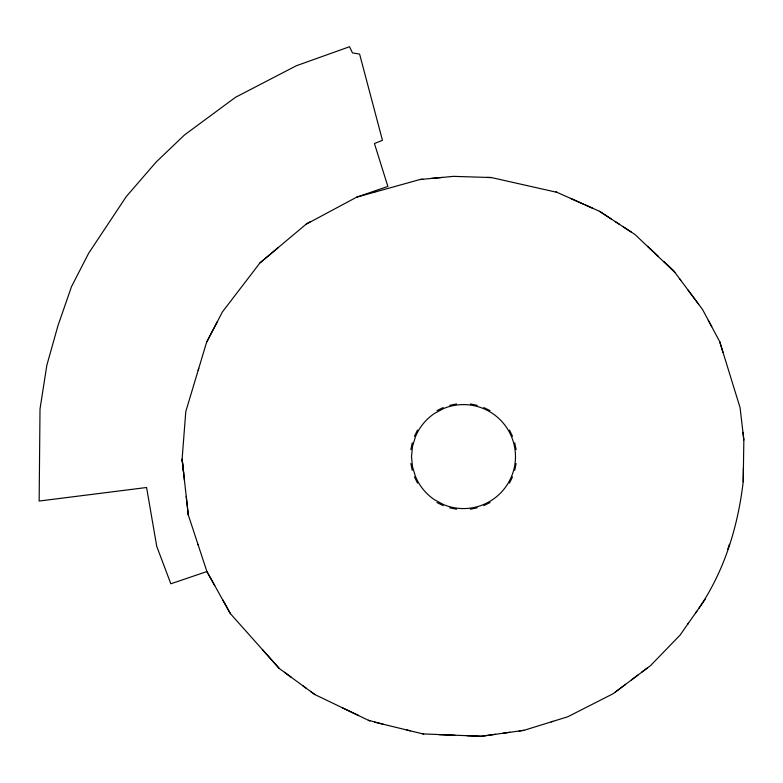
<?xml version="1.0" encoding="UTF-8"?>
<svg xmlns="http://www.w3.org/2000/svg" width="783" height="783" viewBox="0 0 783 783"><rect width="100%" height="100%" fill="white"/><g stroke="black" fill="none" stroke-linecap="round" stroke-linejoin="round"><path stroke-width="1.17" d="M695.705 612.805C723.326 574.614 737.772 528.251 743.204 481.77L743.85 439.968L740.062 407.581L719.704 341.633L702.586 309.569L679.654 278.797M743.204 481.77L743.419 467.833M516.095 463.516L514.744 470.319M412.23 442.855L410.879 449.657M198.158 370.359L198.755 368.333M278.405 247.438L259.966 262.892L222.392 311.957L206.585 342.279L185.786 411.594L182.106 459.132L183.643 473.079M727.798 549.177L729.404 544.302M509.449 483.121L512.513 476.896M414.461 436.278L417.535 430.053M217.116 322.058L206.585 342.279M631.499 679.908L650.604 665.55L680.065 635.121L688.433 623.17M687.65 624.286L696.811 611.22M698.867 608.293L705.189 599.269M259.966 262.892L306.975 223.478L310.499 221.599M305.918 224.349L356.676 197.159L387.869 186.432L374.44 143.553L382.456 140.304L359.603 54.096L352.458 52.901L349.531 46.726L296.248 65.792L235.497 97.307L184.592 134.882L156.218 161.964L126.327 196.513L88.645 253.261L71.527 286.607L57.991 325.601L46.843 365.24L40.011 408.99L39.15 501.042L146.578 487.506L156.757 546.417L170.841 583.785L206.908 571.551L230.408 613.676L279.247 668.476L291.129 677.168M625.617 684.322L613.138 693.709L567.753 716.778L551.252 721.887M615.448 691.966L638.116 674.946M641.649 672.274L647.551 667.85M443.178 407.561L436.953 410.625M483.796 505.612L490.021 502.539M519.149 730.999L524.003 730.314L553.17 721.29M373.892 192.364L374.705 192.129M356.676 197.159L420.04 179.503L453.504 176.361L491.411 177.555L557.105 192.364M470.417 509.204L477.219 507.844M456.567 403.979L449.755 405.33M495.551 734.288L481.33 736.274L466.932 735.726M503.097 733.231L524.003 730.314M509.782 732.291L481.33 736.274L422.849 733.896M431.188 178.455L442.346 177.418M420.04 179.503L422.849 179.248M487.055 177.418L491.411 177.555M438.901 734.679L454.952 735.276M449.755 507.844L456.567 509.204M470.417 403.979L477.219 405.33M368.382 720.272L383.347 724.275M406.808 729.991L423.72 734.102M374.705 722.171L410.263 730.833M555.95 191.855L583.355 204.089M585.058 204.852L599.602 211.341L611.396 219.064M570.494 198.353L592.917 208.356M599.406 211.253L631.499 232.228M303.001 685.879L314.883 694.58L369.889 720.996M342.602 707.901L358.653 715.593M490.021 410.625L483.796 407.561M436.953 502.539L443.178 505.612M615.448 221.716L619.48 224.349M623.209 226.796L635.013 234.518L674.858 272.347M284.444 672.274L306.28 688.286M310.499 691.369L314.883 694.58M647.551 246.254L658.346 256.354M663.847 261.493L673.458 270.478L680.73 280.255M262.354 649.518L279.247 668.476M695.705 300.32L698.69 304.342M688.022 290.023L695.304 299.801M214.738 585.596L206.908 571.551L188.282 514.911L187.989 512.307M222.578 599.631L230.408 613.676M708.341 320.335L711.747 326.736M512.513 436.278L509.449 430.053M414.461 476.896L417.535 483.121M197.942 544.302L198.158 544.939M719.704 341.633L723.003 352.34M514.744 442.855L516.095 449.657M410.879 463.516L412.23 470.319M742.95 432.314L743.85 439.968M186.217 496.314L188.282 514.911L182.106 459.132L184.445 480.312M412.494 446.447L411.506 456.587L412.494 466.727L415.47 476.485A51.864 51.864 0 0 0 434.614 499.808L443.589 504.624A52.011 52.011 0 0 0 511.524 476.485A52.001 52.001 0 0 0 443.589 408.55L434.614 413.365A51.854 51.854 0 0 0 415.46 436.689L412.494 446.447"/></g></svg>
